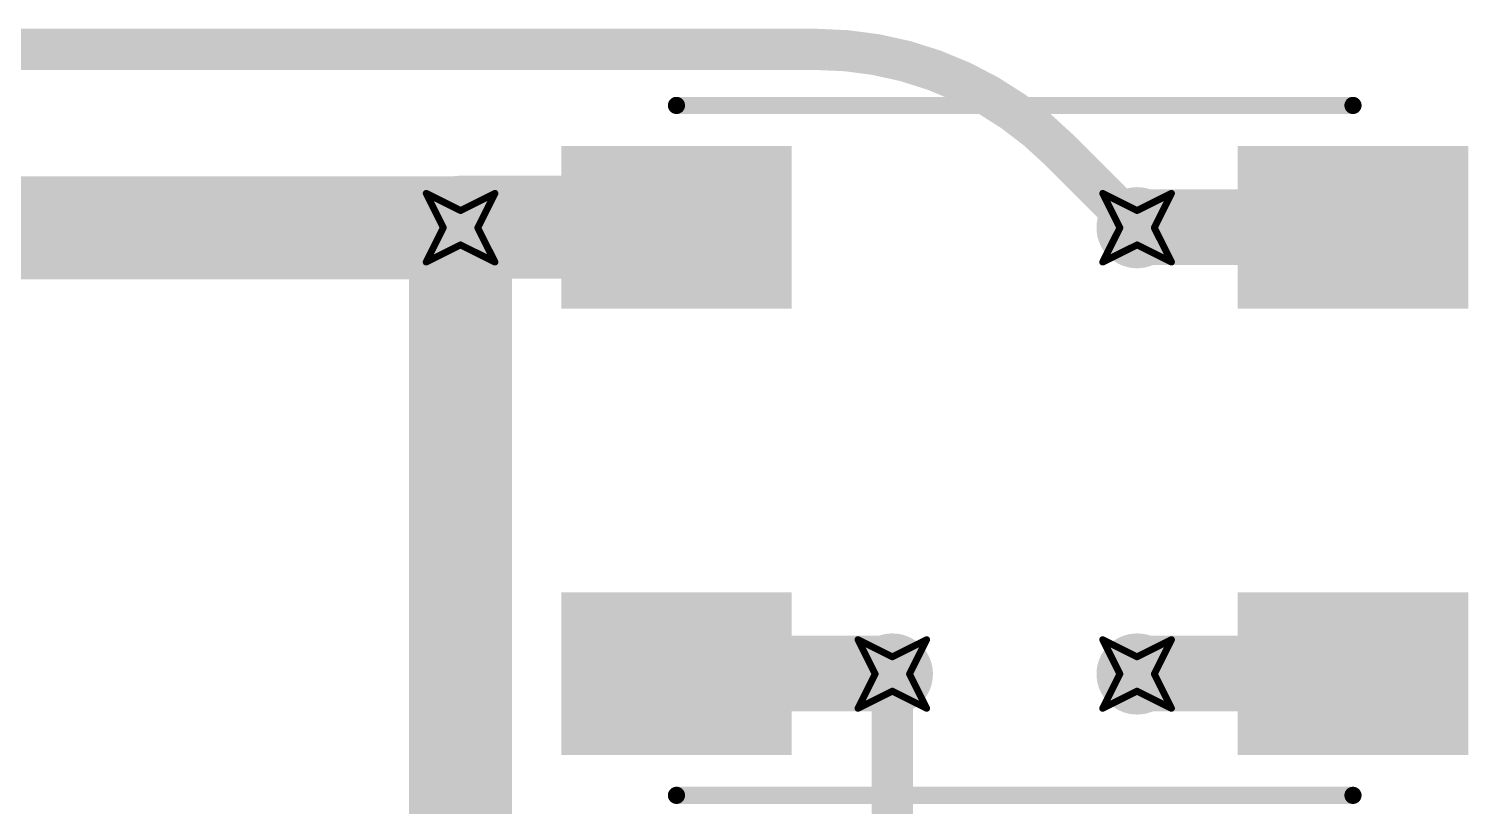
# Model space of a CAD drawing. Header units: inches. Extents: x -11 to 1110, y -7 to 455.
# Drawn here: x 468.99 to 479.63, y 212.69 to 218.44 of the extents above; entities that cross this region are included whole.
import ezdxf

# ---------------------------------------------------------------- set-up
doc = ezdxf.new("R2010")
doc.units = ezdxf.units.IN
for name, color, linetype in [('Bottom Layer', 5, 'Continuous'), ('Drill Drawing', 1, 'Continuous'), ('Top Layer', 1, 'Continuous'), ('Top Overlay', 2, 'Continuous'), ('Top Paste', 8, 'Continuous'), ('Top Solder', 216, 'Continuous'), ('Via Holes', 16, 'Continuous')]:
    doc.layers.add(name, color=color, linetype=linetype)

# ---------------------------------------------------------------- blocks, each defined once
blk = doc.blocks.new('WS2812B_B_W_49')
at = {"layer": 'Top Layer'}
for points in [[(-3.24999985, 2.15000078), (-1.75000031, 2.15000078), (-1.75000031, 1.15000278), (-3.24999985, 1.15000278)], [(3.24999985, 1.15000278), (1.75000031, 1.15000278), (1.75000031, 2.15000078), (3.24999985, 2.15000078)], [(-3.24999985, -1.15000024), (-1.75000031, -1.15000024), (-1.75000031, -2.14999824), (-3.24999985, -2.14999824)], [(1.75000031, -1.15000024), (3.24999985, -1.15000024), (3.24999985, -2.14999824), (1.75000031, -2.14999824)]]:
    blk.add_hatch(color=1, dxfattribs=at).paths.add_polyline_path(points)
at = {"layer": 'Top Paste'}
for points in [[(-3.24999985, 2.15000078), (-1.75000031, 2.15000078), (-1.75000031, 1.15000278), (-3.24999985, 1.15000278)], [(3.24999985, 1.15000278), (1.75000031, 1.15000278), (1.75000031, 2.15000078), (3.24999985, 2.15000078)], [(-3.24999985, -1.15000024), (-1.75000031, -1.15000024), (-1.75000031, -2.14999824), (-3.24999985, -2.14999824)], [(1.75000031, -1.15000024), (3.24999985, -1.15000024), (3.24999985, -2.14999824), (1.75000031, -2.14999824)]]:
    blk.add_hatch(color=8, dxfattribs=at).paths.add_polyline_path(points)
at = {"layer": 'Top Solder'}
for points in [[(-3.35159985, 2.25160078), (-1.64840031, 2.25160078), (-1.64840031, 1.04840278), (-3.35159985, 1.04840278)], [(3.35159985, 1.04840278), (1.64840031, 1.04840278), (1.64840031, 2.25160078), (3.35159985, 2.25160078)], [(-3.35159985, -1.04840024), (-1.64840031, -1.04840024), (-1.64840031, -2.25159824), (-3.35159985, -2.25159824)], [(1.64840031, -1.04840024), (3.35159985, -1.04840024), (3.35159985, -2.25159824), (1.64840031, -2.25159824)]]:
    blk.add_hatch(color=216, dxfattribs=at).paths.add_polyline_path(points)
at = {"layer": 'Top Overlay'}
for points in [[(-2.50000008, 2.55080008, 0.127, 0.127, 0), (2.50000008, 2.55080008, 0.127, 0.127, 0)], [(-3.556, 1.8034, 0.254, 0.254, 0), (-3.429, 1.6764, 0.254, 0.254, 0)], [(-3.556, 1.5494, 0.254, 0.254, 0), (-3.556, 1.8034, 0.254, 0.254, 0)], [(-3.556, 1.5494, 0.254, 0.254, 0), (-3.429, 1.6764, 0.254, 0.254, 0)], [(-2.50000008, -2.55079754, 0.127, 0.127, 0), (2.50000008, -2.55079754, 0.127, 0.127, 0)]]:
    blk.add_lwpolyline(points, format="xyseb", dxfattribs=at)
for points in [[(-2.53175008, 2.55080008, 0.0635, 0.0635, 1), (-2.46825008, 2.55080008, 0.0635, 0.0635, 1)], [(2.46825008, 2.55080008, 0.0635, 0.0635, 1), (2.53175008, 2.55080008, 0.0635, 0.0635, 1)], [(-3.619499999999999, 1.8034, 0.127, 0.127, 1), (-3.4925, 1.8034, 0.127, 0.127, 1)], [(-3.619499999999999, 1.8034, 0.127, 0.127, 1), (-3.4925, 1.8034, 0.127, 0.127, 1)], [(-3.4925, 1.6764, 0.127, 0.127, 1), (-3.3655, 1.6764, 0.127, 0.127, 1)], [(-3.4925, 1.6764, 0.127, 0.127, 1), (-3.3655, 1.6764, 0.127, 0.127, 1)], [(-3.619499999999999, 1.5494, 0.127, 0.127, 1), (-3.4925, 1.5494, 0.127, 0.127, 1)], [(-3.619499999999999, 1.5494, 0.127, 0.127, 1), (-3.4925, 1.5494, 0.127, 0.127, 1)], [(-2.53175008, -2.55079754, 0.0635, 0.0635, 1), (-2.46825008, -2.55079754, 0.0635, 0.0635, 1)], [(2.46825008, -2.55079754, 0.0635, 0.0635, 1), (2.53175008, -2.55079754, 0.0635, 0.0635, 1)]]:
    blk.add_lwpolyline(points, format="xyseb", close=True, dxfattribs=at)

msp = doc.modelspace()

# ---------------------------------------------------------------- hatches: boundary and pattern name
at = {"layer": 'Bottom Layer'}
h = msp.add_hatch(color=5, dxfattribs=at)
edge = h.paths.add_edge_path()
edge.add_arc((472.1827691199999, 216.9690098), 0.2999994, 0, 360)
h = msp.add_hatch(color=5, dxfattribs=at)
edge = h.paths.add_edge_path()
edge.add_arc((477.18276928, 216.9690098), 0.2999994, 0, 360)
h = msp.add_hatch(color=5, dxfattribs=at)
edge = h.paths.add_edge_path()
edge.add_arc((475.3740302, 213.66900878), 0.2999994, 0, 360)
h = msp.add_hatch(color=5, dxfattribs=at)
edge = h.paths.add_edge_path()
edge.add_arc((477.18276928, 213.66900878), 0.2999994, 0, 360)
at = {"layer": 'Top Layer'}
h = msp.add_hatch(color=1, dxfattribs=at)
edge = h.paths.add_edge_path()
edge.add_arc((472.1827691199999, 216.9690098), 0.2999994, 0, 360)
h = msp.add_hatch(color=1, dxfattribs=at)
edge = h.paths.add_edge_path()
edge.add_arc((477.18276928, 216.9690098), 0.2999994, 0, 360)
h = msp.add_hatch(color=1, dxfattribs=at)
edge = h.paths.add_edge_path()
edge.add_arc((475.3740302, 213.66900878), 0.2999994, 0, 360)
h = msp.add_hatch(color=1, dxfattribs=at)
edge = h.paths.add_edge_path()
edge.add_arc((477.18276928, 213.66900878), 0.2999994, 0, 360)
at = {"layer": 'Via Holes'}
h = msp.add_hatch(color=7, dxfattribs=at)
edge = h.paths.add_edge_path()
edge.add_arc((472.1827691199999, 216.9690098), 0.1499997, 0, 360)
h = msp.add_hatch(color=7, dxfattribs=at)
edge = h.paths.add_edge_path()
edge.add_arc((477.18276928, 216.9690098), 0.1499997, 0, 360)
h = msp.add_hatch(color=7, dxfattribs=at)
edge = h.paths.add_edge_path()
edge.add_arc((475.3740302, 213.66900878), 0.1499997, 0, 360)
h = msp.add_hatch(color=7, dxfattribs=at)
edge = h.paths.add_edge_path()
edge.add_arc((477.18276928, 213.66900878), 0.1499997, 0, 360)

# ---------------------------------------------------------------- linework, layer by layer
at = {"layer": 'Bottom Layer'}
for points in [[(466.62594254, 218.2876, 0.3048, 0.3048, 0), (474.81207552, 218.2876, 0.3048, 0.3048, 0)], [(474.81207552, 218.2876, 0.3048, 0.3048, -0.198912367379658), (476.6081273, 217.54365178, 0.3048, 0.3048, 0)], [(476.6081273, 217.54365178, 0.3048, 0.3048, 0), (477.18276928, 216.9690098, 0.3048, 0.3048, 0)], [(464.06649376, 216.9690098, 0.7619999999999999, 0.7619999999999999, 0), (472.1827691199999, 216.9690098, 0.7619999999999999, 0.7619999999999999, 0)], [(472.1827691199999, 203.64471336, 0.7619999999999999, 0.7619999999999999, 0), (472.1827691199999, 216.9690098, 0.7619999999999999, 0.7619999999999999, 0)], [(475.3740302, 201.73591352, 0.3048, 0.3048, 0), (475.3740302, 213.66900878, 0.3048, 0.3048, 0)]]:
    msp.add_lwpolyline(points, format="xyseb", dxfattribs=at)
for points in [[(474.73587552, 218.2876, 0.1524, 0.1524, 1), (474.88827552, 218.2876, 0.1524, 0.1524, 1)], [(474.73587552, 218.2876, 0.1524, 0.1524, 1), (474.88827552, 218.2876, 0.1524, 0.1524, 1)], [(476.5319273, 217.54365178, 0.1524, 0.1524, 1), (476.6843273, 217.54365178, 0.1524, 0.1524, 1)], [(476.5319273, 217.54365178, 0.1524, 0.1524, 1), (476.6843273, 217.54365178, 0.1524, 0.1524, 1)], [(471.99226912, 216.9690098, 0.3809999999999999, 0.3809999999999999, 1), (472.3732691199999, 216.9690098, 0.3809999999999999, 0.3809999999999999, 1)], [(471.99226912, 216.9690098, 0.3809999999999999, 0.3809999999999999, 1), (472.3732691199999, 216.9690098, 0.3809999999999999, 0.3809999999999999, 1)], [(477.10656928, 216.9690098, 0.1524, 0.1524, 1), (477.25896928, 216.9690098, 0.1524, 0.1524, 1)], [(475.2978302, 213.66900878, 0.1524, 0.1524, 1), (475.4502302, 213.66900878, 0.1524, 0.1524, 1)]]:
    msp.add_lwpolyline(points, format="xyseb", close=True, dxfattribs=at)
at = {"layer": 'Drill Drawing'}
for points in [[(471.92876912, 217.2230098, 0.0508, 0.0508, 0), (472.1827691199999, 217.0960098, 0.0508, 0.0508, 0)], [(471.92876912, 217.2230098, 0.0508, 0.0508, 0), (472.05576912, 216.9690098, 0.0508, 0.0508, 0)], [(472.1827691199999, 217.0960098, 0.0508, 0.0508, 0), (472.43676912, 217.2230098, 0.0508, 0.0508, 0)], [(472.30976912, 216.9690098, 0.0508, 0.0508, 0), (472.43676912, 217.2230098, 0.0508, 0.0508, 0)], [(476.92876928, 217.2230098, 0.0508, 0.0508, 0), (477.18276928, 217.0960098, 0.0508, 0.0508, 0)], [(476.92876928, 217.2230098, 0.0508, 0.0508, 0), (477.0557692799999, 216.9690098, 0.0508, 0.0508, 0)], [(477.18276928, 217.0960098, 0.0508, 0.0508, 0), (477.43676928, 217.2230098, 0.0508, 0.0508, 0)], [(477.30976928, 216.9690098, 0.0508, 0.0508, 0), (477.43676928, 217.2230098, 0.0508, 0.0508, 0)], [(471.92876912, 216.7150098, 0.0508, 0.0508, 0), (472.05576912, 216.9690098, 0.0508, 0.0508, 0)], [(472.30976912, 216.9690098, 0.0508, 0.0508, 0), (472.43676912, 216.7150098, 0.0508, 0.0508, 0)], [(476.92876928, 216.7150098, 0.0508, 0.0508, 0), (477.0557692799999, 216.9690098, 0.0508, 0.0508, 0)], [(477.30976928, 216.9690098, 0.0508, 0.0508, 0), (477.43676928, 216.7150098, 0.0508, 0.0508, 0)], [(471.92876912, 216.7150098, 0.0508, 0.0508, 0), (472.1827691199999, 216.8420098, 0.0508, 0.0508, 0)], [(472.1827691199999, 216.8420098, 0.0508, 0.0508, 0), (472.43676912, 216.7150098, 0.0508, 0.0508, 0)], [(476.92876928, 216.7150098, 0.0508, 0.0508, 0), (477.18276928, 216.8420098, 0.0508, 0.0508, 0)], [(477.18276928, 216.8420098, 0.0508, 0.0508, 0), (477.43676928, 216.7150098, 0.0508, 0.0508, 0)], [(475.1200302, 213.92300878, 0.0508, 0.0508, 0), (475.3740302, 213.79600878, 0.0508, 0.0508, 0)], [(475.1200302, 213.92300878, 0.0508, 0.0508, 0), (475.2470301999999, 213.66900878, 0.0508, 0.0508, 0)], [(475.3740302, 213.79600878, 0.0508, 0.0508, 0), (475.6280302, 213.92300878, 0.0508, 0.0508, 0)], [(475.5010302, 213.66900878, 0.0508, 0.0508, 0), (475.6280302, 213.92300878, 0.0508, 0.0508, 0)], [(476.92876928, 213.92300878, 0.0508, 0.0508, 0), (477.18276928, 213.79600878, 0.0508, 0.0508, 0)], [(476.92876928, 213.92300878, 0.0508, 0.0508, 0), (477.0557692799999, 213.66900878, 0.0508, 0.0508, 0)], [(477.18276928, 213.79600878, 0.0508, 0.0508, 0), (477.43676928, 213.92300878, 0.0508, 0.0508, 0)], [(477.30976928, 213.66900878, 0.0508, 0.0508, 0), (477.43676928, 213.92300878, 0.0508, 0.0508, 0)], [(475.1200302, 213.41500878, 0.0508, 0.0508, 0), (475.2470301999999, 213.66900878, 0.0508, 0.0508, 0)], [(475.5010302, 213.66900878, 0.0508, 0.0508, 0), (475.6280302, 213.41500878, 0.0508, 0.0508, 0)], [(476.92876928, 213.41500878, 0.0508, 0.0508, 0), (477.0557692799999, 213.66900878, 0.0508, 0.0508, 0)], [(477.30976928, 213.66900878, 0.0508, 0.0508, 0), (477.43676928, 213.41500878, 0.0508, 0.0508, 0)], [(475.1200302, 213.41500878, 0.0508, 0.0508, 0), (475.3740302, 213.54200878, 0.0508, 0.0508, 0)], [(475.3740302, 213.54200878, 0.0508, 0.0508, 0), (475.6280302, 213.41500878, 0.0508, 0.0508, 0)], [(476.92876928, 213.41500878, 0.0508, 0.0508, 0), (477.18276928, 213.54200878, 0.0508, 0.0508, 0)], [(477.18276928, 213.54200878, 0.0508, 0.0508, 0), (477.43676928, 213.41500878, 0.0508, 0.0508, 0)]]:
    msp.add_lwpolyline(points, format="xyseb", dxfattribs=at)
for points in [[(471.91606912, 217.2230098, 0.0254, 0.0254, 1), (471.94146912, 217.2230098, 0.0254, 0.0254, 1)], [(471.91606912, 217.2230098, 0.0254, 0.0254, 1), (471.94146912, 217.2230098, 0.0254, 0.0254, 1)], [(472.42406912, 217.2230098, 0.0254, 0.0254, 1), (472.4494691199999, 217.2230098, 0.0254, 0.0254, 1)], [(472.42406912, 217.2230098, 0.0254, 0.0254, 1), (472.4494691199999, 217.2230098, 0.0254, 0.0254, 1)], [(476.91606928, 217.2230098, 0.0254, 0.0254, 1), (476.94146928, 217.2230098, 0.0254, 0.0254, 1)], [(476.91606928, 217.2230098, 0.0254, 0.0254, 1), (476.94146928, 217.2230098, 0.0254, 0.0254, 1)], [(477.42406928, 217.2230098, 0.0254, 0.0254, 1), (477.44946928, 217.2230098, 0.0254, 0.0254, 1)], [(477.42406928, 217.2230098, 0.0254, 0.0254, 1), (477.44946928, 217.2230098, 0.0254, 0.0254, 1)], [(472.1700691199999, 217.0960098, 0.0254, 0.0254, 1), (472.19546912, 217.0960098, 0.0254, 0.0254, 1)], [(472.1700691199999, 217.0960098, 0.0254, 0.0254, 1), (472.19546912, 217.0960098, 0.0254, 0.0254, 1)], [(477.17006928, 217.0960098, 0.0254, 0.0254, 1), (477.1954692799999, 217.0960098, 0.0254, 0.0254, 1)], [(477.17006928, 217.0960098, 0.0254, 0.0254, 1), (477.1954692799999, 217.0960098, 0.0254, 0.0254, 1)], [(472.04306912, 216.9690098, 0.0254, 0.0254, 1), (472.0684691199999, 216.9690098, 0.0254, 0.0254, 1)], [(472.04306912, 216.9690098, 0.0254, 0.0254, 1), (472.0684691199999, 216.9690098, 0.0254, 0.0254, 1)], [(472.2970691199999, 216.9690098, 0.0254, 0.0254, 1), (472.32246912, 216.9690098, 0.0254, 0.0254, 1)], [(472.2970691199999, 216.9690098, 0.0254, 0.0254, 1), (472.32246912, 216.9690098, 0.0254, 0.0254, 1)], [(477.0430692799999, 216.9690098, 0.0254, 0.0254, 1), (477.06846928, 216.9690098, 0.0254, 0.0254, 1)], [(477.0430692799999, 216.9690098, 0.0254, 0.0254, 1), (477.06846928, 216.9690098, 0.0254, 0.0254, 1)], [(477.29706928, 216.9690098, 0.0254, 0.0254, 1), (477.32246928, 216.9690098, 0.0254, 0.0254, 1)], [(477.29706928, 216.9690098, 0.0254, 0.0254, 1), (477.32246928, 216.9690098, 0.0254, 0.0254, 1)], [(472.1700691199999, 216.8420098, 0.0254, 0.0254, 1), (472.19546912, 216.8420098, 0.0254, 0.0254, 1)], [(472.1700691199999, 216.8420098, 0.0254, 0.0254, 1), (472.19546912, 216.8420098, 0.0254, 0.0254, 1)], [(477.17006928, 216.8420098, 0.0254, 0.0254, 1), (477.1954692799999, 216.8420098, 0.0254, 0.0254, 1)], [(477.17006928, 216.8420098, 0.0254, 0.0254, 1), (477.1954692799999, 216.8420098, 0.0254, 0.0254, 1)], [(471.91606912, 216.7150098, 0.0254, 0.0254, 1), (471.94146912, 216.7150098, 0.0254, 0.0254, 1)], [(471.91606912, 216.7150098, 0.0254, 0.0254, 1), (471.94146912, 216.7150098, 0.0254, 0.0254, 1)], [(472.42406912, 216.7150098, 0.0254, 0.0254, 1), (472.4494691199999, 216.7150098, 0.0254, 0.0254, 1)], [(472.42406912, 216.7150098, 0.0254, 0.0254, 1), (472.4494691199999, 216.7150098, 0.0254, 0.0254, 1)], [(476.91606928, 216.7150098, 0.0254, 0.0254, 1), (476.94146928, 216.7150098, 0.0254, 0.0254, 1)], [(476.91606928, 216.7150098, 0.0254, 0.0254, 1), (476.94146928, 216.7150098, 0.0254, 0.0254, 1)], [(477.42406928, 216.7150098, 0.0254, 0.0254, 1), (477.44946928, 216.7150098, 0.0254, 0.0254, 1)], [(477.42406928, 216.7150098, 0.0254, 0.0254, 1), (477.44946928, 216.7150098, 0.0254, 0.0254, 1)], [(475.1073302, 213.92300878, 0.0254, 0.0254, 1), (475.1327301999999, 213.92300878, 0.0254, 0.0254, 1)], [(475.1073302, 213.92300878, 0.0254, 0.0254, 1), (475.1327301999999, 213.92300878, 0.0254, 0.0254, 1)], [(475.6153302, 213.92300878, 0.0254, 0.0254, 1), (475.6407302, 213.92300878, 0.0254, 0.0254, 1)], [(475.6153302, 213.92300878, 0.0254, 0.0254, 1), (475.6407302, 213.92300878, 0.0254, 0.0254, 1)], [(476.91606928, 213.92300878, 0.0254, 0.0254, 1), (476.94146928, 213.92300878, 0.0254, 0.0254, 1)], [(476.91606928, 213.92300878, 0.0254, 0.0254, 1), (476.94146928, 213.92300878, 0.0254, 0.0254, 1)], [(477.42406928, 213.92300878, 0.0254, 0.0254, 1), (477.44946928, 213.92300878, 0.0254, 0.0254, 1)], [(477.42406928, 213.92300878, 0.0254, 0.0254, 1), (477.44946928, 213.92300878, 0.0254, 0.0254, 1)], [(475.3613301999999, 213.79600878, 0.0254, 0.0254, 1), (475.3867302, 213.79600878, 0.0254, 0.0254, 1)], [(475.3613301999999, 213.79600878, 0.0254, 0.0254, 1), (475.3867302, 213.79600878, 0.0254, 0.0254, 1)], [(477.17006928, 213.79600878, 0.0254, 0.0254, 1), (477.1954692799999, 213.79600878, 0.0254, 0.0254, 1)], [(477.17006928, 213.79600878, 0.0254, 0.0254, 1), (477.1954692799999, 213.79600878, 0.0254, 0.0254, 1)], [(475.2343302, 213.66900878, 0.0254, 0.0254, 1), (475.2597302, 213.66900878, 0.0254, 0.0254, 1)], [(475.2343302, 213.66900878, 0.0254, 0.0254, 1), (475.2597302, 213.66900878, 0.0254, 0.0254, 1)], [(475.4883302, 213.66900878, 0.0254, 0.0254, 1), (475.5137301999999, 213.66900878, 0.0254, 0.0254, 1)], [(475.4883302, 213.66900878, 0.0254, 0.0254, 1), (475.5137301999999, 213.66900878, 0.0254, 0.0254, 1)], [(477.0430692799999, 213.66900878, 0.0254, 0.0254, 1), (477.06846928, 213.66900878, 0.0254, 0.0254, 1)], [(477.0430692799999, 213.66900878, 0.0254, 0.0254, 1), (477.06846928, 213.66900878, 0.0254, 0.0254, 1)], [(477.29706928, 213.66900878, 0.0254, 0.0254, 1), (477.32246928, 213.66900878, 0.0254, 0.0254, 1)], [(477.29706928, 213.66900878, 0.0254, 0.0254, 1), (477.32246928, 213.66900878, 0.0254, 0.0254, 1)], [(475.3613301999999, 213.54200878, 0.0254, 0.0254, 1), (475.3867302, 213.54200878, 0.0254, 0.0254, 1)], [(475.3613301999999, 213.54200878, 0.0254, 0.0254, 1), (475.3867302, 213.54200878, 0.0254, 0.0254, 1)], [(477.17006928, 213.54200878, 0.0254, 0.0254, 1), (477.1954692799999, 213.54200878, 0.0254, 0.0254, 1)], [(477.17006928, 213.54200878, 0.0254, 0.0254, 1), (477.1954692799999, 213.54200878, 0.0254, 0.0254, 1)], [(475.1073302, 213.41500878, 0.0254, 0.0254, 1), (475.1327301999999, 213.41500878, 0.0254, 0.0254, 1)], [(475.1073302, 213.41500878, 0.0254, 0.0254, 1), (475.1327301999999, 213.41500878, 0.0254, 0.0254, 1)], [(475.6153302, 213.41500878, 0.0254, 0.0254, 1), (475.6407302, 213.41500878, 0.0254, 0.0254, 1)], [(475.6153302, 213.41500878, 0.0254, 0.0254, 1), (475.6407302, 213.41500878, 0.0254, 0.0254, 1)], [(476.91606928, 213.41500878, 0.0254, 0.0254, 1), (476.94146928, 213.41500878, 0.0254, 0.0254, 1)], [(476.91606928, 213.41500878, 0.0254, 0.0254, 1), (476.94146928, 213.41500878, 0.0254, 0.0254, 1)], [(477.42406928, 213.41500878, 0.0254, 0.0254, 1), (477.44946928, 213.41500878, 0.0254, 0.0254, 1)], [(477.42406928, 213.41500878, 0.0254, 0.0254, 1), (477.44946928, 213.41500878, 0.0254, 0.0254, 1)]]:
    msp.add_lwpolyline(points, format="xyseb", close=True, dxfattribs=at)
at = {"layer": 'Top Layer'}
for points in [[(472.1827691199999, 216.9724007, 0.7619999999999999, 0.7619999999999999, 0), (473.77839966, 216.9724007, 0.7619999999999999, 0.7619999999999999, 0)], [(477.18276928, 216.9724007, 0.5588, 0.5588, 0), (478.77839982, 216.9724007, 0.5588, 0.5588, 0)], [(473.77839966, 213.67239968, 0.5588, 0.5588, 0), (475.3740302, 213.67239968, 0.5588, 0.5588, 0)], [(477.18276928, 213.67239968, 0.5588, 0.5588, 0), (478.77839982, 213.67239968, 0.5588, 0.5588, 0)]]:
    msp.add_lwpolyline(points, format="xyseb", dxfattribs=at)
for points in [[(471.99226912, 216.9724007, 0.3809999999999999, 0.3809999999999999, 1), (472.3732691199999, 216.9724007, 0.3809999999999999, 0.3809999999999999, 1)], [(473.58789966, 216.9724007, 0.3809999999999999, 0.3809999999999999, 1), (473.9688996599999, 216.9724007, 0.3809999999999999, 0.3809999999999999, 1)], [(477.0430692799999, 216.9724007, 0.2794, 0.2794, 1), (477.32246928, 216.9724007, 0.2794, 0.2794, 1)], [(478.6386998199999, 216.9724007, 0.2794, 0.2794, 1), (478.91809982, 216.9724007, 0.2794, 0.2794, 1)], [(473.63869966, 213.67239968, 0.2794, 0.2794, 1), (473.9180996599999, 213.67239968, 0.2794, 0.2794, 1)], [(475.2343302, 213.67239968, 0.2794, 0.2794, 1), (475.5137301999999, 213.67239968, 0.2794, 0.2794, 1)], [(477.0430692799999, 213.67239968, 0.2794, 0.2794, 1), (477.32246928, 213.67239968, 0.2794, 0.2794, 1)], [(478.6386998199999, 213.67239968, 0.2794, 0.2794, 1), (478.91809982, 213.67239968, 0.2794, 0.2794, 1)]]:
    msp.add_lwpolyline(points, format="xyseb", close=True, dxfattribs=at)

# ---------------------------------------------------------------- block references
msp.add_blockref('WS2812B_B_W_49', (476.2783997399999, 215.32239892))

doc.saveas('drawing.dxf')
